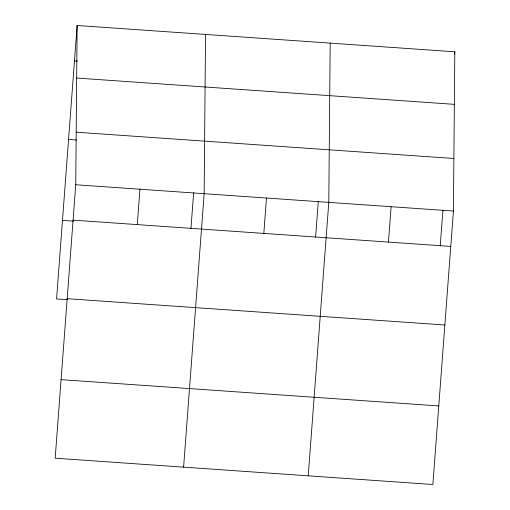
<?xml version="1.0" encoding="UTF-8"?>
<svg xmlns="http://www.w3.org/2000/svg" width="510" height="510" viewBox="0 0 510 510"><rect width="100%" height="100%" fill="white"/><g stroke="black" fill="none" stroke-linecap="round" stroke-linejoin="round"><path stroke-width="0.76" d="M75.741 184.754L77.131 25.5L454.818 51.79L453.428 211.044L432.869 484.5L55.182 458.209L75.741 184.754L453.428 211.044M205.543 34.438L204.159 193.692L183.594 467.147M330.18 43.114L328.791 202.368L308.231 475.824M77.131 25.5L56.572 298.956L67.671 299.727M137.292 224.604L139.95 189.223M190.95 228.537L193.634 192.831M263.817 233.414L266.475 198.027M315.588 237.214L318.272 201.507M388.448 242.091L391.113 206.703M440.226 245.89L442.909 210.184M454.639 54.149L454.818 51.79M74.473 60.888L77.641 61.104M76.672 78.055L454.359 104.346M76.2 132.198L453.887 158.489M68.563 139.447L76.494 140.001M73.083 220.135L450.77 246.426M62.475 220.397L73.574 221.168M67.18 298.701L444.86 324.991M61.092 379.644L438.772 405.934"/></g></svg>
